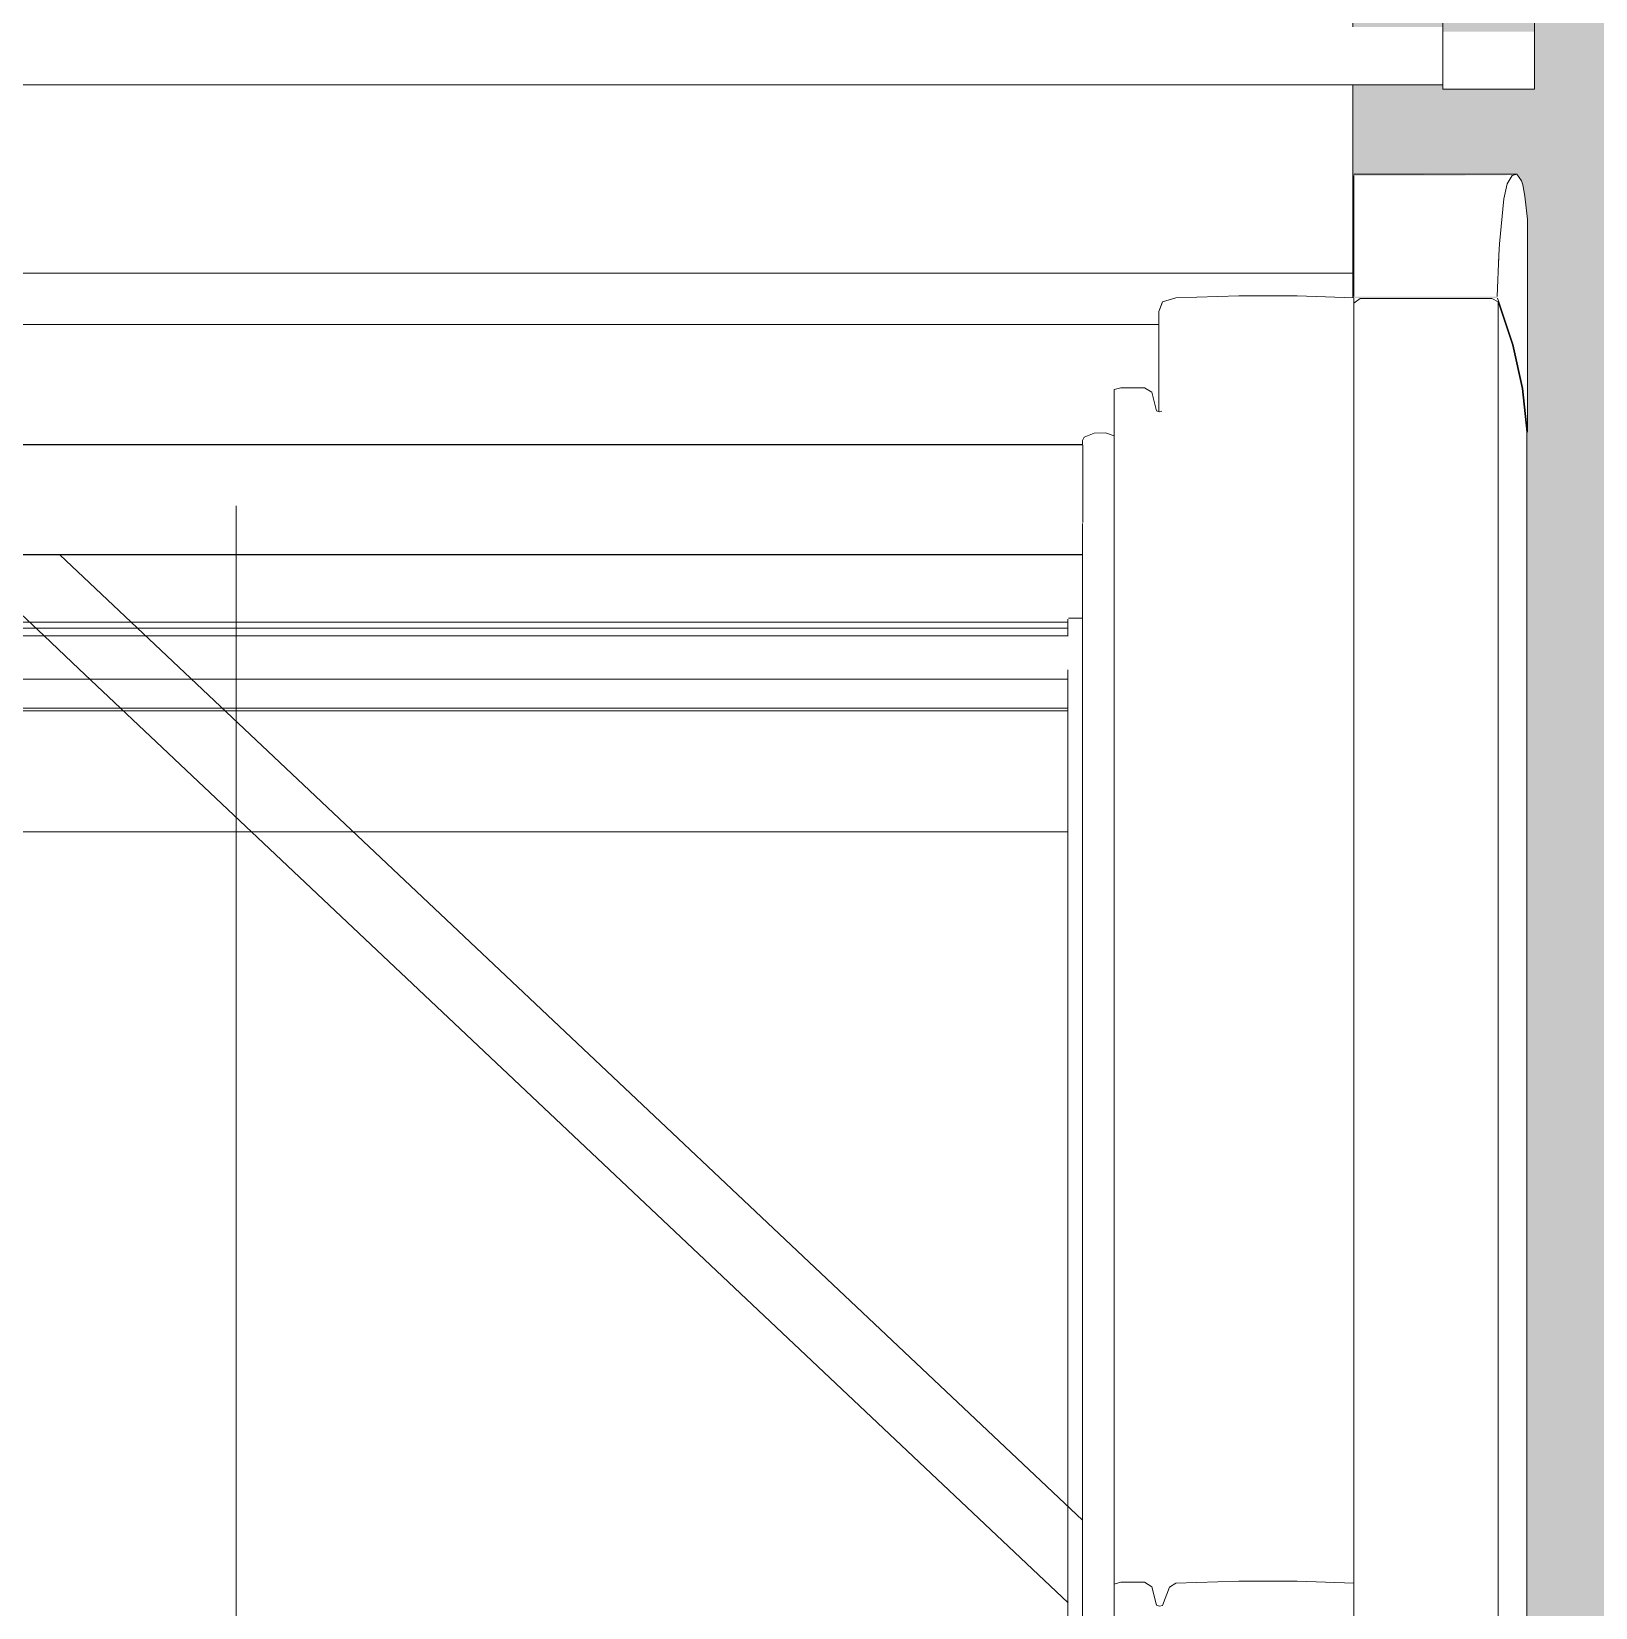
# Model space of a CAD drawing. Header units: metres. Extents: x -4 to 206, y -18 to 45.
# Drawn here: x 50.8279 to 51.2646, y -3.3115 to -2.8712 of the extents above; entities that cross this region are included whole.
import ezdxf

# ---------------------------------------------------------------- set-up
doc = ezdxf.new("R2010")
doc.units = ezdxf.units.M
doc.header["$MEASUREMENT"] = 0
doc.linetypes.add('Untersicht', pattern=[0.001, 0.0005, -0.0005])
doc.linetypes.add('Wipeout_Contour', pattern=[1, 0, -1])
for name, color, linetype in [('3._DD PP STG2_4_325 Dachfenster', 7, 'Continuous'), ('3._DD PP STG2_4_330 Dachaufbau', 7, 'Continuous'), ('3._DD PP STG2_4_851 Marker Schnitt', 7, 'Continuous')]:
    doc.layers.add(name, color=color, linetype=linetype)

msp = doc.modelspace()

# ---------------------------------------------------------------- hatches: boundary and pattern name
at = {"layer": '3._DD PP STG2_4_330 Dachaufbau', "linetype": 'Continuous', "lineweight": 0, "true_color": 0x000000}
h = msp.add_hatch(color=18, dxfattribs=at)
h.paths.add_polyline_path([(52.21751, -4.33875), (52.2306, -1.28352), (45.62089, -1.28352), (45.62089, -1.29871), (48.77503, -1.29871), (48.77503, -4.33875)])
h.paths.add_polyline_path([(49.53688, -3.72888), (49.53688, -2.12353), (51.19688, -2.12353), (51.19688, -3.72888)], flags=0)

# ---------------------------------------------------------------- linework, layer by layer
at = {"layer": '3._DD PP STG2_4_330 Dachaufbau', "color": 7, "linetype": 'Continuous', "lineweight": 18, "ltscale": 1000, "flags": 128}
msp.add_lwpolyline([(51.19688, -3.72888), (51.19688, -2.12353)], dxfattribs=at)

# ---------------------------------------------------------------- next in the draw order: wipeouts: each hides what was drawn before it
at = {"color": 254, "linetype": 'Wipeout_Contour', "lineweight": 0, "ltscale": 205.273773}
msp.add_wipeout([(51.222, -2.88002), (51.222, -2.88737), (51.24763, -2.88737), (51.24762, -2.88002)], dxfattribs=at).dxf.layer = '3._DD PP STG2_4_325 Dachfenster'
at = {"color": 254, "linetype": 'Wipeout_Contour', "lineweight": 0, "ltscale": 305.617239}
msp.add_wipeout([(51.19688, -2.88617), (50.43074, -2.88617), (50.43112, -2.91112), (50.4428, -2.91112), (50.4428, -2.93878), (51.19688, -2.93878)], dxfattribs=at).dxf.layer = '3._DD PP STG2_4_325 Dachfenster'
at = {"color": 254, "linetype": 'Wipeout_Contour', "lineweight": 0, "ltscale": 257.222453}
msp.add_wipeout([(51.2375, -2.9468), (51.2375, -3.51847), (51.2377, -3.51899), (51.2415, -3.53034), (51.2415, -2.95875)], dxfattribs=at).dxf.layer = '3._DD PP STG2_4_325 Dachfenster'
at = {"color": 254, "linetype": 'Wipeout_Contour', "lineweight": 0, "ltscale": 308.075833}
msp.add_wipeout([(51.1214, -2.98658), (51.1215, -3.00843), (51.1214, -3.48855), (51.1219, -3.48855), (51.1219, -2.9846), (51.1214, -2.98545)], dxfattribs=at).dxf.layer = '3._DD PP STG2_4_325 Dachfenster'
at = {"color": 254, "linetype": 'Wipeout_Contour', "lineweight": 0, "ltscale": 205.035068}
msp.add_wipeout([(51.1429, -3.48855), (51.1437, -3.48855), (51.1437, -3.31093), (51.1429, -3.31114)], dxfattribs=at).dxf.layer = '3._DD PP STG2_4_325 Dachfenster'

# ---------------------------------------------------------------- next in the draw order: linework, layer by layer
at = {"layer": '3._DD PP STG2_4_325 Dachfenster', "color": 7, "linetype": 'Continuous', "lineweight": 13, "ltscale": 1000, "flags": 128}
msp.add_lwpolyline([(51.24763, -2.88525), (51.24763, -2.88737)], dxfattribs=at)

# ---------------------------------------------------------------- next in the draw order: wipeouts: each hides what was drawn before it
at = {"color": 254, "linetype": 'Wipeout_Contour', "lineweight": 0, "ltscale": 205.271939}
msp.add_wipeout([(51.222, -2.87125), (51.222, -2.88002), (51.24762, -2.88002), (51.24761, -2.87125)], dxfattribs=at).dxf.layer = '3._DD PP STG2_4_325 Dachfenster'
at = {"color": 254, "linetype": 'Wipeout_Contour', "lineweight": 0, "ltscale": 257.219788}
msp.add_wipeout([(51.2415, -2.95875), (51.2415, -3.53034), (51.2417, -3.53094), (51.2442, -3.54221), (51.2442, -2.97092)], dxfattribs=at).dxf.layer = '3._DD PP STG2_4_325 Dachfenster'
at = {"color": 254, "linetype": 'Wipeout_Contour', "lineweight": 0, "ltscale": 204.915504}
msp.add_wipeout([(51.1219, -2.9846), (51.1219, -3.48855), (51.1247, -3.48855), (51.1247, -2.98347)], dxfattribs=at).dxf.layer = '3._DD PP STG2_4_325 Dachfenster'
at = {"color": 254, "linetype": 'Wipeout_Contour', "lineweight": 0, "ltscale": 205.031894}
msp.add_wipeout([(51.1421, -3.48855), (51.1429, -3.48855), (51.1429, -3.31114), (51.1421, -3.31086)], dxfattribs=at).dxf.layer = '3._DD PP STG2_4_325 Dachfenster'

# ---------------------------------------------------------------- next in the draw order: linework, layer by layer
at = {"layer": '3._DD PP STG2_4_325 Dachfenster', "color": 7, "linetype": 'Continuous', "lineweight": 13, "ltscale": 1000, "flags": 128}
for points in [[(51.24763, -2.88737), (51.24762, -2.88002), (51.24761, -2.87125), (51.2476, -2.86092), (51.2476, -2.85774), (51.24665, -2.84911), (51.2463, -2.84555), (51.24438, -2.83596), (51.2437, -2.83219), (51.24071, -2.82182), (51.2396, -2.81715), (51.23884, -2.81524), (51.23675, -2.80839), (51.23544, -2.80181), (51.2317, -2.77169), (51.22961, -2.74383), (51.22919, -2.71844), (51.23046, -2.69596), (51.23335, -2.67658), (51.23786, -2.6606)], [(51.24763, -2.79375), (51.24763, -2.88525)]]:
    msp.add_lwpolyline(points, dxfattribs=at)

# ---------------------------------------------------------------- next in the draw order: wipeouts: each hides what was drawn before it
at = {"color": 254, "linetype": 'Wipeout_Contour', "lineweight": 0, "ltscale": 203.617455}
msp.add_wipeout([(51.222, -2.87867), (50.418, -2.87867), (50.418, -2.88617), (51.222, -2.88617)], dxfattribs=at).dxf.layer = '3._DD PP STG2_4_325 Dachfenster'
at = {"color": 254, "linetype": 'Wipeout_Contour', "lineweight": 0, "ltscale": 257.155083}
msp.add_wipeout([(51.2442, -2.97092), (51.2442, -3.54221), (51.2444, -3.54311), (51.2455, -3.55347), (51.2455, -2.98316)], dxfattribs=at).dxf.layer = '3._DD PP STG2_4_325 Dachfenster'
at = {"color": 254, "linetype": 'Wipeout_Contour', "lineweight": 0, "ltscale": 203.644315}
msp.add_wipeout([(50.5185, -3.00171), (51.1215, -3.00171), (51.1215, -2.9974), (50.5185, -2.9974)], dxfattribs=at).dxf.layer = '3._DD PP STG2_4_325 Dachfenster'
at = {"color": 254, "linetype": 'Wipeout_Contour', "lineweight": 0, "ltscale": 203.646783}
msp.add_wipeout([(50.5186, -3.00949), (50.5186, -3.01055), (51.1214, -3.01055), (51.1214, -3.00949)], dxfattribs=at).dxf.layer = '3._DD PP STG2_4_325 Dachfenster'
at = {"color": 254, "linetype": 'Wipeout_Contour', "lineweight": 0, "ltscale": 407.447687}
msp.add_wipeout([(50.5186, -3.28706), (50.5186, -3.31181), (50.70574, -3.48855), (50.93426, -3.48855), (51.1214, -3.31181), (51.1214, -3.28706), (50.83587, -3.01741), (50.80413, -3.01741)], dxfattribs=at).dxf.layer = '3._DD PP STG2_4_325 Dachfenster'
at = {"color": 254, "linetype": 'Wipeout_Contour', "lineweight": 0, "ltscale": 205.028887}
msp.add_wipeout([(51.1408, -3.48855), (51.1421, -3.48855), (51.1421, -3.31086), (51.1408, -3.30569)], dxfattribs=at).dxf.layer = '3._DD PP STG2_4_325 Dachfenster'

# ---------------------------------------------------------------- next in the draw order: linework, layer by layer
at = {"layer": '3._DD PP STG2_4_325 Dachfenster', "color": 7, "linetype": 'Continuous', "lineweight": 13, "ltscale": 1000, "flags": 128}
for points in [[(50.418, -2.88617), (51.222, -2.88617)], [(51.24763, -2.88737), (51.222, -2.88737)]]:
    msp.add_lwpolyline(points, dxfattribs=at)

# ---------------------------------------------------------------- next in the draw order: wipeouts: each hides what was drawn before it
at = {"color": 254, "linetype": 'Wipeout_Contour', "lineweight": 0, "ltscale": 203.615623}
msp.add_wipeout([(51.222, -2.86997), (50.418, -2.86997), (50.418, -2.87867), (51.222, -2.87867)], dxfattribs=at).dxf.layer = '3._DD PP STG2_4_325 Dachfenster'
at = {"color": 254, "linetype": 'Wipeout_Contour', "lineweight": 0, "ltscale": 203.642565}
msp.add_wipeout([(50.5185, -2.98679), (50.5185, -2.9974), (51.1215, -2.9974), (51.1215, -2.98679)], dxfattribs=at).dxf.layer = '3._DD PP STG2_4_325 Dachfenster'
at = {"color": 254, "linetype": 'Wipeout_Contour', "lineweight": 0, "ltscale": 203.645417}
msp.add_wipeout([(50.5185, -3.00673), (51.1215, -3.00673), (51.1215, -3.00171), (50.5185, -3.00171)], dxfattribs=at).dxf.layer = '3._DD PP STG2_4_325 Dachfenster'
at = {"color": 254, "linetype": 'Wipeout_Contour', "lineweight": 0, "ltscale": 203.646984}
msp.add_wipeout([(50.5186, -3.01055), (50.5186, -3.01118), (51.1214, -3.01118), (51.1214, -3.01055)], dxfattribs=at).dxf.layer = '3._DD PP STG2_4_325 Dachfenster'
at = {"color": 254, "linetype": 'Wipeout_Contour', "lineweight": 0, "ltscale": 152.839431}
msp.add_wipeout([(51.1214, -3.01741), (50.83587, -3.01741), (51.1214, -3.28706)], dxfattribs=at).dxf.layer = '3._DD PP STG2_4_325 Dachfenster'
at = {"color": 254, "linetype": 'Wipeout_Contour', "lineweight": 0, "ltscale": 205.020466}
msp.add_wipeout([(51.1387, -3.48855), (51.1408, -3.48855), (51.1408, -3.30569), (51.1387, -3.30442)], dxfattribs=at).dxf.layer = '3._DD PP STG2_4_325 Dachfenster'
at = {"color": 254, "linetype": 'Wipeout_Contour', "lineweight": 0, "ltscale": 205.041835}
msp.add_wipeout([(51.1437, -3.48855), (51.1457, -3.48855), (51.1457, -3.30576), (51.1437, -3.31093)], dxfattribs=at).dxf.layer = '3._DD PP STG2_4_325 Dachfenster'

# ---------------------------------------------------------------- next in the draw order: linework, layer by layer
at = {"layer": '3._DD PP STG2_4_325 Dachfenster', "color": 7, "linetype": 'Continuous', "lineweight": 13, "ltscale": 1000, "flags": 128}
for points in [[(51.222, -2.88737), (51.222, -2.88002), (51.222, -2.87125), (51.222, -2.86092), (51.222, -2.84911), (51.222, -2.83596), (51.222, -2.82182), (51.222, -2.81524), (51.222, -2.80839), (51.222, -2.80181), (51.222, -2.77169), (51.222, -2.74383), (51.222, -2.71844), (51.222, -2.69596), (51.222, -2.67658), (51.222, -2.6606)], [(50.82, -3.02929), (50.83146, -3.0401), (50.84119, -3.0493), (51.11743, -3.31019)], [(50.5227, -3.03622), (51.1173, -3.03622)], [(51.1173, -3.03537), (51.1173, -3.0401)], [(51.1214, -3.03515), (51.1175, -3.03515)], [(50.52257, -3.0401), (51.11743, -3.0401)], [(50.5227, -3.03791), (51.1173, -3.03791)], [(51.1173, -3.04958), (51.1173, -3.48855)], [(50.5227, -3.05213), (51.1173, -3.05213)], [(50.5227, -3.06026), (51.1173, -3.06026)], [(50.5227, -3.06103), (51.1173, -3.06103)], [(50.5227, -3.09476), (51.1173, -3.09476)]]:
    msp.add_lwpolyline(points, dxfattribs=at)

# ---------------------------------------------------------------- next in the draw order: wipeouts: each hides what was drawn before it
at = {"color": 254, "linetype": 'Wipeout_Contour', "lineweight": 0, "ltscale": 203.647143}
msp.add_wipeout([(50.5186, -3.01118), (50.5186, -3.01189), (51.1214, -3.01189), (51.1214, -3.01118)], dxfattribs=at).dxf.layer = '3._DD PP STG2_4_325 Dachfenster'
at = {"color": 254, "linetype": 'Wipeout_Contour', "lineweight": 0, "ltscale": 205.002634}
msp.add_wipeout([(51.1321, -3.30442), (51.1321, -3.48855), (51.1387, -3.48855), (51.1387, -3.30442)], dxfattribs=at).dxf.layer = '3._DD PP STG2_4_325 Dachfenster'
at = {"color": 254, "linetype": 'Wipeout_Contour', "lineweight": 0, "ltscale": 205.047754}
msp.add_wipeout([(51.1457, -3.48855), (51.1475, -3.48855), (51.1475, -3.3047), (51.1457, -3.30576)], dxfattribs=at).dxf.layer = '3._DD PP STG2_4_325 Dachfenster'

# ---------------------------------------------------------------- next in the draw order: wipeouts: each hides what was drawn before it
at = {"color": 254, "linetype": 'Wipeout_Contour', "lineweight": 0, "ltscale": 204.970664}
msp.add_wipeout([(51.1429, -2.97745), (51.1429, -3.31114), (51.1437, -3.31093), (51.1437, -2.97721)], dxfattribs=at).dxf.layer = '3._DD PP STG2_4_325 Dachfenster'
at = {"color": 254, "linetype": 'Wipeout_Contour', "lineweight": 0, "ltscale": 305.466695}
msp.add_wipeout([(50.5185, -3.00758), (50.5185, -3.00843), (50.5186, -3.00949), (51.1214, -3.00949), (51.1214, -3.0087), (51.1215, -3.00758)], dxfattribs=at).dxf.layer = '3._DD PP STG2_4_325 Dachfenster'
at = {"color": 254, "linetype": 'Wipeout_Contour', "lineweight": 0, "ltscale": 203.647878}
msp.add_wipeout([(50.5186, -3.01189), (50.5186, -3.01734), (51.1214, -3.01734), (51.1214, -3.01189)], dxfattribs=at).dxf.layer = '3._DD PP STG2_4_325 Dachfenster'
at = {"color": 254, "linetype": 'Wipeout_Contour', "lineweight": 0, "ltscale": 204.985849}
msp.add_wipeout([(51.1302, -3.48855), (51.1321, -3.48855), (51.1321, -3.30442), (51.1302, -3.30492)], dxfattribs=at).dxf.layer = '3._DD PP STG2_4_325 Dachfenster'
at = {"color": 254, "linetype": 'Wipeout_Contour', "lineweight": 0, "ltscale": 205.086232}
msp.add_wipeout([(51.1475, -3.48855), (51.1651, -3.48855), (51.1651, -3.30414), (51.1475, -3.3047)], dxfattribs=at).dxf.layer = '3._DD PP STG2_4_325 Dachfenster'

# ---------------------------------------------------------------- next in the draw order: linework, layer by layer
at = {"layer": '3._DD PP STG2_4_325 Dachfenster', "color": 7, "linetype": 'Continuous', "lineweight": 13, "ltscale": 1000, "flags": 128}
for points in [[(50.5186, -3.01734), (51.1214, -3.01734)], [(50.5186, -3.01741), (51.1214, -3.01741)], [(50.83587, -3.01741), (51.1214, -3.28706)]]:
    msp.add_lwpolyline(points, dxfattribs=at)

# ---------------------------------------------------------------- next in the draw order: wipeouts: each hides what was drawn before it
at = {"color": 254, "linetype": 'Wipeout_Contour', "lineweight": 0, "ltscale": 204.967456}
msp.add_wipeout([(51.1421, -2.97717), (51.1421, -3.31086), (51.1429, -3.31114), (51.1429, -2.97745)], dxfattribs=at).dxf.layer = '3._DD PP STG2_4_325 Dachfenster'
at = {"color": 254, "linetype": 'Wipeout_Contour', "lineweight": 0, "ltscale": 204.938199}
msp.add_wipeout([(51.1278, -2.98339), (51.1278, -3.48855), (51.1302, -3.48855), (51.1302, -2.98422)], dxfattribs=at).dxf.layer = '3._DD PP STG2_4_325 Dachfenster'
at = {"color": 254, "linetype": 'Wipeout_Contour', "lineweight": 0, "ltscale": 203.646106}
msp.add_wipeout([(50.5185, -3.00758), (51.1215, -3.00758), (51.1215, -3.00673), (50.5185, -3.00673)], dxfattribs=at).dxf.layer = '3._DD PP STG2_4_325 Dachfenster'
at = {"color": 254, "linetype": 'Wipeout_Contour', "lineweight": 0, "ltscale": 205.15347}
msp.add_wipeout([(51.1813, -3.30414), (51.1651, -3.30414), (51.1651, -3.48855), (51.1813, -3.48855)], dxfattribs=at).dxf.layer = '3._DD PP STG2_4_325 Dachfenster'

# ---------------------------------------------------------------- next in the draw order: linework, layer by layer
at = {"layer": '3._DD PP STG2_4_325 Dachfenster', "color": 7, "linetype": 'Continuous', "lineweight": 13, "ltscale": 1000, "flags": 128}
msp.add_lwpolyline([(51.1214, -3.0087), (51.1214, -3.48855)], dxfattribs=at)

# ---------------------------------------------------------------- next in the draw order: wipeouts: each hides what was drawn before it
at = {"color": 254, "linetype": 'Wipeout_Contour', "lineweight": 0, "ltscale": 204.975291}
msp.add_wipeout([(51.1457, -2.97205), (51.1437, -2.97721), (51.1437, -3.31093), (51.1457, -3.30576)], dxfattribs=at).dxf.layer = '3._DD PP STG2_4_325 Dachfenster'
at = {"color": 254, "linetype": 'Wipeout_Contour', "lineweight": 0, "ltscale": 204.927102}
msp.add_wipeout([(51.1247, -2.98347), (51.1247, -3.48855), (51.1278, -3.48855), (51.1278, -2.98339)], dxfattribs=at).dxf.layer = '3._DD PP STG2_4_325 Dachfenster'
at = {"color": 254, "linetype": 'Wipeout_Contour', "lineweight": 0, "ltscale": 205.217719}
msp.add_wipeout([(51.1813, -3.48855), (51.1972, -3.48855), (51.1972, -3.30465), (51.1813, -3.30414)], dxfattribs=at).dxf.layer = '3._DD PP STG2_4_325 Dachfenster'

# ---------------------------------------------------------------- next in the draw order: wipeouts: each hides what was drawn before it
at = {"color": 254, "linetype": 'Wipeout_Contour', "lineweight": 0, "ltscale": 205.213607}
msp.add_wipeout([(51.1972, -2.94709), (51.1972, -3.51772), (51.1989, -3.51772), (51.1989, -2.94584)], dxfattribs=at).dxf.layer = '3._DD PP STG2_4_325 Dachfenster'
at = {"color": 254, "linetype": 'Wipeout_Contour', "lineweight": 0, "ltscale": 204.982357}
msp.add_wipeout([(51.1457, -2.97205), (51.1457, -3.30576), (51.1475, -3.3047), (51.1475, -2.97098)], dxfattribs=at).dxf.layer = '3._DD PP STG2_4_325 Dachfenster'
at = {"color": 254, "linetype": 'Wipeout_Contour', "lineweight": 0, "ltscale": 204.962338}
msp.add_wipeout([(51.1408, -2.97201), (51.1408, -3.30569), (51.1421, -3.31086), (51.1421, -2.97717)], dxfattribs=at).dxf.layer = '3._DD PP STG2_4_325 Dachfenster'

# ---------------------------------------------------------------- next in the draw order: linework, layer by layer
at = {"layer": '3._DD PP STG2_4_325 Dachfenster', "color": 7, "linetype": 'Continuous', "lineweight": 13, "ltscale": 1000, "flags": 128}
for points in [[(51.1421, -3.31086), (51.1429, -3.31114)], [(51.1429, -3.31114), (51.1437, -3.31093)]]:
    msp.add_lwpolyline(points, dxfattribs=at)

# ---------------------------------------------------------------- next in the draw order: wipeouts: each hides what was drawn before it
at = {"color": 254, "linetype": 'Wipeout_Contour', "lineweight": 0, "ltscale": 205.290304}
msp.add_wipeout([(51.1989, -2.94584), (51.1989, -3.51772), (51.2357, -3.51772), (51.2357, -2.94584)], dxfattribs=at).dxf.layer = '3._DD PP STG2_4_325 Dachfenster'
at = {"color": 254, "linetype": 'Wipeout_Contour', "lineweight": 0, "ltscale": 204.93752}
msp.add_wipeout([(51.1321, -2.97074), (51.1321, -3.30442), (51.1387, -3.30442), (51.1387, -2.97074)], dxfattribs=at).dxf.layer = '3._DD PP STG2_4_325 Dachfenster'
at = {"color": 254, "linetype": 'Wipeout_Contour', "lineweight": 0, "ltscale": 205.020932}
msp.add_wipeout([(51.1475, -2.97098), (51.1475, -3.3047), (51.1651, -3.30414), (51.1651, -2.97042)], dxfattribs=at).dxf.layer = '3._DD PP STG2_4_325 Dachfenster'

# ---------------------------------------------------------------- next in the draw order: linework, layer by layer
at = {"layer": '3._DD PP STG2_4_325 Dachfenster', "color": 7, "linetype": 'Continuous', "lineweight": 13, "ltscale": 1000, "flags": 128}
for points in [[(51.1437, -3.31093), (51.1457, -3.30576)], [(51.1457, -3.30576), (51.1475, -3.3047)]]:
    msp.add_lwpolyline(points, dxfattribs=at)

# ---------------------------------------------------------------- next in the draw order: wipeouts: each hides what was drawn before it
at = {"color": 254, "linetype": 'Wipeout_Contour', "lineweight": 0, "ltscale": 256.448577}
msp.add_wipeout([(51.2357, -2.94584), (51.2357, -3.51772), (51.23717, -3.51772), (51.2375, -3.51847), (51.2375, -2.9468)], dxfattribs=at).dxf.layer = '3._DD PP STG2_4_325 Dachfenster'
at = {"color": 254, "linetype": 'Wipeout_Contour', "lineweight": 0, "ltscale": 204.920577}
msp.add_wipeout([(51.1321, -2.97074), (51.1302, -2.97123), (51.1302, -3.30492), (51.1321, -3.30442)], dxfattribs=at).dxf.layer = '3._DD PP STG2_4_325 Dachfenster'
at = {"color": 254, "linetype": 'Wipeout_Contour', "lineweight": 0, "ltscale": 204.954968}
msp.add_wipeout([(51.1387, -2.97074), (51.1387, -3.30442), (51.1408, -3.30569), (51.1408, -2.97201)], dxfattribs=at).dxf.layer = '3._DD PP STG2_4_325 Dachfenster'
at = {"color": 254, "linetype": 'Wipeout_Contour', "lineweight": 0, "ltscale": 205.088366}
msp.add_wipeout([(51.1651, -2.97042), (51.1651, -3.30414), (51.1813, -3.30414), (51.1813, -2.97042)], dxfattribs=at).dxf.layer = '3._DD PP STG2_4_325 Dachfenster'

# ---------------------------------------------------------------- next in the draw order: linework, layer by layer
at = {"layer": '3._DD PP STG2_4_325 Dachfenster', "color": 7, "linetype": 'Continuous', "lineweight": 13, "ltscale": 1000, "flags": 128}
for points in [[(51.1302, -3.30492), (51.1321, -3.30442), (51.1387, -3.30442)], [(51.1387, -3.30442), (51.1408, -3.30569)], [(51.1408, -3.30569), (51.1421, -3.31086)]]:
    msp.add_lwpolyline(points, dxfattribs=at)

# ---------------------------------------------------------------- next in the draw order: wipeouts: each hides what was drawn before it
at = {"color": 254, "linetype": 'Wipeout_Contour', "lineweight": 0, "ltscale": 154.222423}
msp.add_wipeout([(51.1427, -2.97738), (51.1436, -2.97727), (51.1427, -2.94949)], dxfattribs=at).dxf.layer = '3._DD PP STG2_4_325 Dachfenster'
at = {"color": 254, "linetype": 'Wipeout_Contour', "lineweight": 0, "ltscale": 205.152476}
msp.add_wipeout([(51.1813, -2.97042), (51.1813, -3.30414), (51.1972, -3.30465), (51.1972, -2.97093)], dxfattribs=at).dxf.layer = '3._DD PP STG2_4_325 Dachfenster'

# ---------------------------------------------------------------- next in the draw order: linework, layer by layer
at = {"layer": '3._DD PP STG2_4_325 Dachfenster', "color": 7, "linetype": 'Continuous', "lineweight": 13, "ltscale": 1000, "flags": 128}
msp.add_lwpolyline([(51.1475, -3.3047), (51.1651, -3.30414), (51.1813, -3.30414), (51.1972, -3.30465)], dxfattribs=at)

# ---------------------------------------------------------------- next in the draw order: wipeouts: each hides what was drawn before it
at = {"color": 254, "linetype": 'Wipeout_Contour', "lineweight": 0, "ltscale": 205.252331}
msp.add_wipeout([(51.14371, -2.94682), (51.1427, -2.94949), (51.1437, -2.97714), (51.1457, -2.97205)], dxfattribs=at).dxf.layer = '3._DD PP STG2_4_325 Dachfenster'

# ---------------------------------------------------------------- next in the draw order: wipeouts: each hides what was drawn before it
at = {"color": 254, "linetype": 'Wipeout_Contour', "lineweight": 0, "ltscale": 153.175967}
msp.add_wipeout([(51.1437, -2.94673), (51.1475, -2.97098), (51.1475, -2.94567)], dxfattribs=at).dxf.layer = '3._DD PP STG2_4_325 Dachfenster'

# ---------------------------------------------------------------- next in the draw order: wipeouts: each hides what was drawn before it
at = {"color": 254, "linetype": 'Wipeout_Contour', "lineweight": 0, "ltscale": 204.976376}
msp.add_wipeout([(51.1475, -2.97098), (51.1651, -2.97042), (51.1651, -2.9451), (51.1475, -2.94567)], dxfattribs=at).dxf.layer = '3._DD PP STG2_4_325 Dachfenster'

# ---------------------------------------------------------------- next in the draw order: wipeouts: each hides what was drawn before it
at = {"color": 254, "linetype": 'Wipeout_Contour', "lineweight": 0, "ltscale": 205.044235}
msp.add_wipeout([(51.1651, -2.9451), (51.1651, -2.97042), (51.1813, -2.97042), (51.1813, -2.9451)], dxfattribs=at).dxf.layer = '3._DD PP STG2_4_325 Dachfenster'
at = {"color": 254, "linetype": 'Wipeout_Contour', "lineweight": 0, "ltscale": 153.701757}
msp.add_wipeout([(51.1437, -2.94673), (51.1457, -2.97205), (51.1475, -2.97098)], dxfattribs=at).dxf.layer = '3._DD PP STG2_4_325 Dachfenster'

# ---------------------------------------------------------------- next in the draw order: wipeouts: each hides what was drawn before it
at = {"color": 254, "linetype": 'Wipeout_Contour', "lineweight": 0, "ltscale": 205.108027}
msp.add_wipeout([(51.1813, -2.9451), (51.1813, -2.97042), (51.1972, -2.97093), (51.1972, -2.94562)], dxfattribs=at).dxf.layer = '3._DD PP STG2_4_325 Dachfenster'
at = {"color": 254, "linetype": 'Wipeout_Contour', "lineweight": 0, "ltscale": 203.634897}
msp.add_wipeout([(50.4973, -2.95313), (50.4973, -2.96508), (51.1427, -2.96508), (51.1427, -2.95313)], dxfattribs=at).dxf.layer = '3._DD PP STG2_4_325 Dachfenster'

# ---------------------------------------------------------------- next in the draw order: wipeouts: each hides what was drawn before it
at = {"color": 254, "linetype": 'Wipeout_Contour', "lineweight": 0, "ltscale": 814.512266}
msp.add_wipeout([(50.4428, -2.93878), (50.4428, -2.94562), (50.4587, -2.9451), (50.4749, -2.9451), (50.4925, -2.94567), (50.4963, -2.94673), (50.4973, -2.94949), (50.4973, -2.95306), (51.1427, -2.95306), (51.1427, -2.94949), (51.1437, -2.94673), (51.1475, -2.94567), (51.1651, -2.9451), (51.1813, -2.9451), (51.19688, -2.94561), (51.19688, -2.93878)], dxfattribs=at).dxf.layer = '3._DD PP STG2_4_325 Dachfenster'
at = {"color": 254, "linetype": 'Wipeout_Contour', "lineweight": 0, "ltscale": 814.566768}
msp.add_wipeout([(50.4973, -2.96508), (50.4973, -2.97738), (50.4979, -2.97717), (50.4992, -2.97201), (50.5013, -2.97074), (50.5079, -2.97074), (50.5098, -2.97123), (50.5098, -2.97965), (51.1302, -2.97965), (51.1302, -2.97123), (51.1321, -2.97074), (51.1387, -2.97074), (51.1408, -2.97201), (51.1421, -2.97717), (51.1427, -2.97738), (51.1427, -2.96508)], dxfattribs=at).dxf.layer = '3._DD PP STG2_4_325 Dachfenster'

# ---------------------------------------------------------------- next in the draw order: linework, layer by layer
at = {"layer": '3._DD PP STG2_4_325 Dachfenster', "color": 7, "linetype": 'Continuous', "lineweight": 13, "ltscale": 1000, "flags": 128}
for points in [[(51.1427, -2.94949), (51.1437, -2.94673)], [(51.1427, -2.97738), (51.1427, -2.94949)], [(50.4973, -2.95306), (51.1427, -2.95306)], [(51.1302, -2.97123), (51.1321, -2.97074), (51.1387, -2.97074)], [(51.1387, -2.97074), (51.1408, -2.97201)], [(51.1408, -2.97201), (51.1421, -2.97717)], [(51.1421, -2.97717), (51.1429, -2.97745)], [(51.1429, -2.97745), (51.1436, -2.97727)]]:
    msp.add_lwpolyline(points, dxfattribs=at)

# ---------------------------------------------------------------- next in the draw order: wipeouts: each hides what was drawn before it
at = {"color": 254, "linetype": 'Wipeout_Contour', "lineweight": 0, "ltscale": 613.517173}
msp.add_wipeout([(51.23728, -2.94569), (51.1972, -2.94569), (51.1972, -2.94709), (51.1989, -2.94584), (51.2357, -2.94584), (51.2375, -2.9468), (51.2415, -2.95875), (51.2442, -2.97092), (51.2455, -2.98316), (51.2444, -2.97092), (51.2417, -2.95875), (51.2377, -2.9468)], dxfattribs=at).dxf.layer = '3._DD PP STG2_4_325 Dachfenster'
at = {"color": 254, "linetype": 'Wipeout_Contour', "lineweight": 0, "ltscale": 712.813764}
msp.add_wipeout([(51.1302, -2.97965), (50.5098, -2.97965), (50.5098, -2.98422), (50.5122, -2.98339), (50.5153, -2.98347), (50.5181, -2.9846), (50.5186, -2.98545), (50.5186, -2.98658), (51.1214, -2.98658), (51.1214, -2.98545), (51.1219, -2.9846), (51.1247, -2.98347), (51.1278, -2.98339), (51.1302, -2.98422)], dxfattribs=at).dxf.layer = '3._DD PP STG2_4_325 Dachfenster'

# ---------------------------------------------------------------- next in the draw order: linework, layer by layer
at = {"layer": '3._DD PP STG2_4_325 Dachfenster', "color": 7, "linetype": 'Continuous', "lineweight": 13, "ltscale": 1000, "flags": 128}
for points in [[(51.1302, -2.97123), (51.1302, -3.30492), (51.1302, -3.48855)], [(51.1214, -2.98545), (51.1219, -2.9846)], [(51.1219, -2.9846), (51.1247, -2.98347)], [(51.1247, -2.98347), (51.1278, -2.98339)], [(51.1278, -2.98339), (51.1302, -2.98422)], [(50.5185, -2.98658), (51.1215, -2.98658)], [(51.1214, -2.98545), (51.1214, -2.98658)], [(51.1215, -3.00843), (51.1215, -3.00758), (51.1215, -3.00673), (51.1215, -3.00171), (51.1215, -2.9974), (51.1215, -2.98679)]]:
    msp.add_lwpolyline(points, dxfattribs=at)
at = {"layer": '3._DD PP STG2_4_851 Marker Schnitt', "color": 7, "linetype": 'Untersicht', "lineweight": 13, "ltscale": 1000}
msp.add_line((50.88506, 1.99629), (50.88506, -15.74211), dxfattribs=at)

# ---------------------------------------------------------------- next in the draw order: wipeouts: each hides what was drawn before it
at = {"color": 254, "linetype": 'Wipeout_Contour', "lineweight": 0, "ltscale": 359.792489}
msp.add_wipeout([(51.2377, -2.9468), (51.2417, -2.95875), (51.2417, -2.91142), (51.24, -2.91382), (51.23903, -2.91803), (51.23782, -2.93056), (51.2377, -2.93376)], dxfattribs=at).dxf.layer = '3._DD PP STG2_4_325 Dachfenster'

# ---------------------------------------------------------------- next in the draw order: wipeouts: each hides what was drawn before it
at = {"color": 254, "linetype": 'Wipeout_Contour', "lineweight": 0, "ltscale": 205.248363}
msp.add_wipeout([(51.1972, -2.91148), (51.1972, -2.91382), (51.24, -2.91382), (51.2414, -2.91148)], dxfattribs=at).dxf.layer = '3._DD PP STG2_4_325 Dachfenster'
at = {"color": 254, "linetype": 'Wipeout_Contour', "lineweight": 0, "ltscale": 205.243576}
msp.add_wipeout([(51.1972, -2.91803), (51.1972, -2.93056), (51.23782, -2.93056), (51.23903, -2.91803)], dxfattribs=at).dxf.layer = '3._DD PP STG2_4_325 Dachfenster'

# ---------------------------------------------------------------- next in the draw order: wipeouts: each hides what was drawn before it
at = {"color": 254, "linetype": 'Wipeout_Contour', "lineweight": 0, "ltscale": 205.237425}
msp.add_wipeout([(51.1972, -2.91803), (51.23903, -2.91803), (51.24, -2.91382), (51.1972, -2.91382)], dxfattribs=at).dxf.layer = '3._DD PP STG2_4_325 Dachfenster'
at = {"color": 254, "linetype": 'Wipeout_Contour', "lineweight": 0, "ltscale": 256.041468}
msp.add_wipeout([(51.1972, -2.93056), (51.1972, -2.94527), (51.23719, -2.94527), (51.2377, -2.93376), (51.23782, -2.93056)], dxfattribs=at).dxf.layer = '3._DD PP STG2_4_325 Dachfenster'

# ---------------------------------------------------------------- next in the draw order: linework, layer by layer
at = {"layer": '3._DD PP STG2_4_325 Dachfenster', "color": 7, "linetype": 'Continuous', "lineweight": 13, "ltscale": 1000, "flags": 128}
for points in [[(50.4428, -2.93878), (51.19688, -2.93878)], [(51.1437, -2.94673), (51.1475, -2.94567), (51.1651, -2.9451), (51.1813, -2.9451), (51.1972, -2.94562)], [(51.1972, -2.94709), (51.1972, -2.94569)], [(51.1989, -2.94584), (51.1972, -2.94709)], [(51.1972, -2.94709), (51.1972, -3.51772)]]:
    msp.add_lwpolyline(points, dxfattribs=at)

# ---------------------------------------------------------------- next in the draw order: wipeouts: each hides what was drawn before it
at = {"color": 254, "linetype": 'Wipeout_Contour', "lineweight": 0, "ltscale": 307.68603}
msp.add_wipeout([(51.2417, -2.95875), (51.2444, -2.97092), (51.2444, -2.91409), (51.24401, -2.91297), (51.2427, -2.91112), (51.2417, -2.91142)], dxfattribs=at).dxf.layer = '3._DD PP STG2_4_325 Dachfenster'
at = {"color": 254, "linetype": 'Wipeout_Contour', "lineweight": 0, "ltscale": 205.174591}
msp.add_wipeout([(51.23728, -2.94569), (51.2377, -2.9468), (51.2377, -2.93376), (51.23719, -2.94527)], dxfattribs=at).dxf.layer = '3._DD PP STG2_4_325 Dachfenster'

# ---------------------------------------------------------------- next in the draw order: linework, layer by layer
at = {"layer": '3._DD PP STG2_4_325 Dachfenster', "color": 7, "linetype": 'Continuous', "lineweight": 13, "ltscale": 1000, "flags": 128}
for points in [[(51.2357, -2.94584), (51.1989, -2.94584)], [(51.2375, -2.9468), (51.2357, -2.94584)], [(51.2375, -2.9468), (51.2375, -3.51847)]]:
    msp.add_lwpolyline(points, dxfattribs=at)

# ---------------------------------------------------------------- next in the draw order: wipeouts: each hides what was drawn before it
at = {"color": 254, "linetype": 'Wipeout_Contour', "lineweight": 0, "ltscale": 153.437733}
msp.add_wipeout([(51.1972, -2.91112), (51.2414, -2.91148), (51.2427, -2.91112)], dxfattribs=at).dxf.layer = '3._DD PP STG2_4_325 Dachfenster'
at = {"color": 254, "linetype": 'Wipeout_Contour', "lineweight": 0, "ltscale": 256.718747}
msp.add_wipeout([(51.2444, -2.91409), (51.2444, -2.97092), (51.2457, -2.98316), (51.2457, -2.92375), (51.24493, -2.91726)], dxfattribs=at).dxf.layer = '3._DD PP STG2_4_325 Dachfenster'

# ---------------------------------------------------------------- next in the draw order: linework, layer by layer
at = {"layer": '3._DD PP STG2_4_325 Dachfenster', "color": 7, "linetype": 'Continuous', "lineweight": 13, "ltscale": 1000, "flags": 128}
for points in [[(51.19688, -2.94561), (51.19688, -2.93878), (51.19688, -2.88617)], [(51.2427, -2.91112), (51.1972, -2.91112)], [(51.1972, -2.94527), (51.1972, -2.93056), (51.1972, -2.91803), (51.1972, -2.91382), (51.1972, -2.91148)], [(51.23719, -2.94527), (51.2377, -2.93376), (51.23782, -2.93056), (51.23903, -2.91803), (51.24, -2.91382), (51.2414, -2.91148), (51.2427, -2.91112), (51.24401, -2.91297), (51.2444, -2.91409), (51.24493, -2.91726), (51.2457, -2.92375)], [(51.2457, -2.98316), (51.2457, -2.92375)], [(51.2457, -2.98316), (51.2444, -2.97092), (51.2417, -2.95875), (51.2377, -2.9468), (51.23728, -2.94569)], [(51.2455, -2.98316), (51.2442, -2.97092), (51.2415, -2.95875), (51.2375, -2.9468)], [(51.2455, -2.98316), (51.2455, -3.55347)]]:
    msp.add_lwpolyline(points, dxfattribs=at)

doc.saveas('drawing.dxf')
